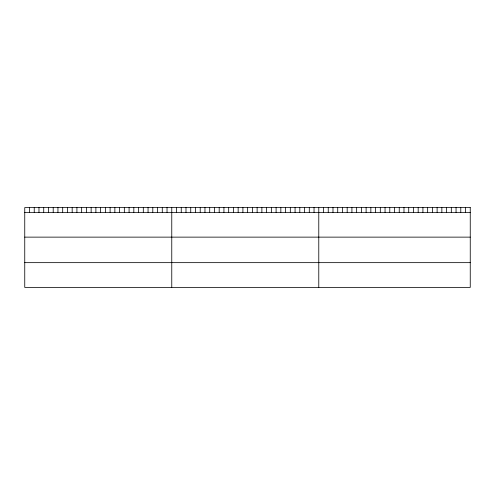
<?xml version="1.0" encoding="UTF-8"?>
<svg xmlns="http://www.w3.org/2000/svg" width="495" height="495" viewBox="0 0 495 495"><rect width="100%" height="100%" fill="white"/><g stroke="black" fill="none" stroke-linecap="round" stroke-linejoin="round"><path stroke-width="0.74" d="M24.75 212.361L470.25 212.361M24.75 237.13L470.25 237.13M24.75 262.653L470.25 262.653M465.517 207.578L465.517 212.361M460.783 207.578L460.783 212.361M456.05 207.578L456.05 212.361M451.316 207.578L451.316 212.361M446.583 207.578L446.583 212.361M441.849 207.578L441.849 212.361M437.116 207.578L437.116 212.361M432.382 207.578L432.382 212.361M427.649 207.578L427.649 212.361M422.916 207.578L422.916 212.361M418.182 207.578L418.182 212.361M413.449 207.578L413.449 212.361M408.715 207.578L408.715 212.361M403.982 207.578L403.982 212.361M399.248 207.578L399.248 212.361M394.515 207.578L394.515 212.361M389.782 207.578L389.782 212.361M385.048 207.578L385.048 212.361M380.315 207.578L380.315 212.361M375.581 207.578L375.581 212.361M370.848 207.578L370.848 212.361M366.114 207.578L366.114 212.361M361.381 207.578L361.381 212.361M356.647 207.578L356.647 212.361M351.914 207.578L351.914 212.361M347.181 207.578L347.181 212.361M342.447 207.578L342.447 212.361M337.714 207.578L337.714 212.361M332.98 207.578L332.98 212.361M328.247 207.578L328.247 212.361M323.513 207.578L323.513 212.361M318.78 207.578L318.78 287.422M314.04 207.578L314.04 212.361M309.295 207.578L309.295 212.361M304.555 207.578L304.555 212.361M299.809 207.578L299.809 212.361M295.07 207.578L295.07 212.361M290.324 207.578L290.324 212.361M285.584 207.578L285.584 212.361M280.838 207.578L280.838 212.361M276.099 207.578L276.099 212.361M271.353 207.578L271.353 212.361M266.613 207.578L266.613 212.361M261.874 207.578L261.874 212.361M257.128 207.578L257.128 212.361M252.388 207.578L252.388 212.361M247.642 207.578L247.642 212.361M242.903 207.578L242.903 212.361M238.157 207.578L238.157 212.361M233.417 207.578L233.417 212.361M228.671 207.578L228.671 212.361M223.932 207.578L223.932 212.361M219.192 207.578L219.192 212.361M214.446 207.578L214.446 212.361M209.707 207.578L209.707 212.361M204.961 207.578L204.961 212.361M200.221 207.578L200.221 212.361M195.476 207.578L195.476 212.361M190.736 207.578L190.736 212.361M185.99 207.578L185.99 212.361M181.25 207.578L181.25 212.361M176.505 207.578L176.505 212.361M171.765 207.578L171.765 287.422M167.025 207.578L167.025 212.361M162.28 207.578L162.28 212.361M157.54 207.578L157.54 212.361M152.794 207.578L152.794 212.361M148.055 207.578L148.055 212.361M143.309 207.578L143.309 212.361M138.569 207.578L138.569 212.361M133.823 207.578L133.823 212.361M129.084 207.578L129.084 212.361M124.338 207.578L124.338 212.361M119.598 207.578L119.598 212.361M114.859 207.578L114.859 212.361M110.113 207.578L110.113 212.361M105.373 207.578L105.373 212.361M100.627 207.578L100.627 212.361M95.888 207.578L95.888 212.361M91.142 207.578L91.142 212.361M86.402 207.578L86.402 212.361M81.656 207.578L81.656 212.361M76.917 207.578L76.917 212.361M72.177 207.578L72.177 212.361M67.431 207.578L67.431 212.361M62.692 207.578L62.692 212.361M57.946 207.578L57.946 212.361M53.206 207.578L53.206 212.361M48.46 207.578L48.46 212.361M43.721 207.578L43.721 212.361M38.975 207.578L38.975 212.361M34.235 207.578L34.235 212.361M29.49 207.578L29.49 212.361M470.25 207.578L24.75 207.578L24.75 287.422L470.25 287.422L470.25 207.578"/></g></svg>
